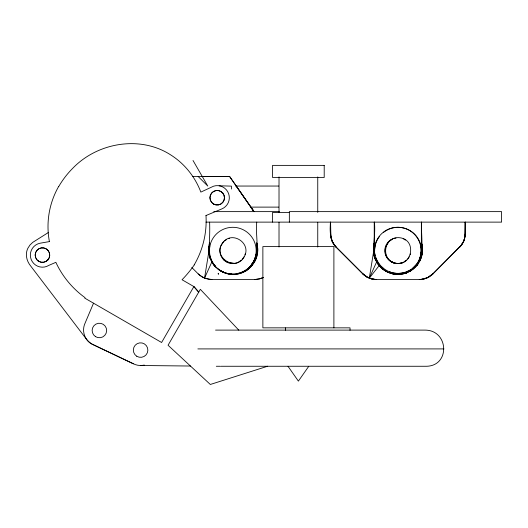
<?xml version="1.0" encoding="UTF-8"?>
<svg xmlns="http://www.w3.org/2000/svg" width="528" height="528" viewBox="0 0 528 528"><rect width="100%" height="100%" fill="white"/><g stroke="black" fill="none" stroke-linecap="round" stroke-linejoin="round"><path stroke-width="0.79" d="M235.587 274.243C250.226 273.108 261.023 257.07 256.76 243.065C256.773 248.945 257.169 255.341 254.08 260.614M421.37 247.625L421.37 243.065A24.473 24.473 0 0 1 422.136 246.385M208.751 248.668L208.936 246.642C207.662 254.984 211.279 263.782 217.859 269.036A24.684 24.684 0 0 0 222.519 271.973A24.46 24.46 0 0 0 234.043 274.395C247.526 274.243 258.984 261.512 257.664 248.068A24.427 24.427 0 0 0 256.766 243.065C257.063 249.817 256.885 257.017 252.879 262.792M421.344 247.955L421.37 243.065L421.324 247.83M256.76 243.065L256.357 254.179L254.285 260.284M208.751 248.879L208.798 247.434M373.487 250.318L373.567 247.434M215.549 330.106L425.192 330.106C449.176 330.277 450.476 367.066 425.192 366.267L221.08 366.267M373.633 247.401C372.616 255.519 376.273 263.941 382.628 269.036A24.684 24.684 0 0 0 387.295 271.973A24.46 24.46 0 0 0 398.818 274.395C412.295 274.243 423.753 261.512 422.433 248.068A24.42 24.42 0 0 0 421.535 243.065M373.646 247.315L373.461 249.341A24.156 24.156 0 0 0 373.639 252.978M422.129 252.919L421.971 254.47L422.268 252.886M421.199 253.777L421.483 251.117M374.906 245.487L374.55 252.298M421.034 254.417L421.456 250.694L420.862 245.487A23.39 23.39 0 0 0 383.473 232.419M421.027 254.371L421.43 251.11M421.133 254.179L421.535 243.065C427.013 260.245 409.286 278.751 391.875 273.643C383.051 271.392 376.187 264.02 374.042 255.242C372.9 244.266 375.619 233.231 374.405 222.123M422.077 254.41L422.288 252.872M464.944 236.597L465.194 222.123L465.188 233.798L464.475 238.61M245.19 253.942L245.025 254.786M410.454 253.915L410.276 254.786M208.771 252.1L204.547 278.124L211.919 279.589L254.47 279.589L259.69 278.837L263.135 277.484M373.54 252.1L369.316 278.124L368.372 277.708A22.4 20.889 -86 0 1 366.63 276.771L364.313 275.24A20.203 18.751 -89.9 0 1 362.842 273.913L336.085 247.163A19.754 18.341 -89.9 0 1 334.759 245.692L332.224 241.639L330.726 236.927L330.416 222.123C330.007 230.644 329.446 240.623 336.085 247.163M209.629 222.123C209.939 232.069 209.557 241.93 208.765 251.783C209.154 257.552 212.032 262.673 215.662 267.036M373.969 245.355L374.405 243.065L374.484 251.737L375.005 255.083L376.616 259.849M209.352 244.523L209.629 243.065L209.682 248.107M373.982 245.249L374.405 243.065L374.425 248.252M209.312 244.51L209.629 243.065L209.649 246.833M373.93 245.236L374.405 243.065L374.405 248.404M464.759 237.574L464.429 238.854M257.222 254.014L257.578 252.523M209.299 244.438L209.629 243.065L209.636 246.939M373.903 245.124L374.405 243.065A24.473 24.473 0 0 0 373.454 248.919L373.593 252.199M256.747 256.568L255.083 260.918M421.522 256.568L419.852 260.918M464.237 239.488L464.02 240.115A19.477 17.497 -85.7 0 1 463.234 241.93L460.852 245.692A19.767 18.341 -90 0 1 459.518 247.163L432.775 273.913A20.203 18.764 89.7 0 1 431.303 275.246L430.782 275.649M464.185 240.115L465.3 234.953L465.359 222.123C465.227 229.574 466.607 237.937 461.941 244.424M419.595 259.182L420.4 256.931M419.648 259.09L420.552 256.575M463.406 241.553L464.204 239.349M419.569 259.281L420.433 256.971M93.522 303.191L85.226 322.806A16.144 16.144 0 0 0 91.879 344.051L133.34 363.772A16.144 16.144 0 0 0 144.316 365.066M211.84 261.961L204.547 278.124L203.603 277.708A22.4 20.889 -86.1 0 1 201.861 276.771L199.703 275.24A20.216 18.764 -89.9 0 1 198.224 273.913L191.829 267.518M376.609 261.961L369.316 278.124L379.157 265.617M220.988 245.777L220.513 246.708A12.91 12.91 0 0 0 236.782 262.977L237.725 262.502M221.272 245.216L223.357 242.101M243.982 256.826L242.543 258.984M386.239 245.777L385.77 246.708A12.91 12.91 0 0 0 394.06 262.977L398.046 263.611L402.976 262.502M386.529 245.216L388.608 242.101M409.24 256.826L407.794 258.984M461.776 244.424L463.082 242.128M48.748 258.72L47.87 259.928M223.819 241.402C209.992 256.067 236.63 273.867 244.886 255.473C250.49 243.098 233.224 231.521 223.898 241.349M251.843 264.191L253.697 261.485M308.741 366.32L298.379 381.117L288.024 366.32M417.166 263.446C420.849 258.317 421.733 251.592 420.545 245.487A23.39 23.39 0 0 0 374.451 248.457M417.186 265.129L417.938 264.099M251.816 264.224L252.602 263.155M417.047 263.624L412.751 268.145M416.75 265.452L417.727 264.205M459.525 247.163L460.878 245.52M429.7 276.415L431.462 275.24A20.209 18.757 89.9 0 0 432.934 273.913L461.485 244.972M252.457 264.977L247.936 269.471M417.694 264.449L412.705 269.471M224.519 240.933L226.631 239.521M241.408 260.119L238.24 262.238M389.776 240.933L391.888 239.521M405.689 260.766L404.534 261.545M406.659 260.119L403.491 262.238M432.775 273.913L427.746 277.484M432.934 273.913L427.911 277.484L420.895 279.497M410.296 269.907C426.842 260.165 420.598 237.508 421.535 222.123M244.801 271.451L246.833 270.151M409.57 271.451L411.602 270.151M429.145 276.771L429.865 276.415M48.457 232.465L32.723 242.378L29.944 245.051L27.852 248.299A14.85 14.85 0 0 0 26.4 253.902C26.156 258.476 28.03 262.951 30.974 266.389L86.678 339.491A16.718 16.718 0 0 0 92.466 344.342L133.34 363.772M408.665 270.877L411.385 269.227M245.025 271.26L247.058 270.072M409.801 271.26L411.827 270.072M228.716 238.458L229.475 238.313M392.924 238.828L390.139 240.253A12.91 12.91 0 0 0 401.716 262.977L402.448 262.607M393.446 238.564L396.013 238.055M393.974 238.458L394.733 238.313M406.296 272.963L407.603 272.362L406.098 272.798M408.936 270.732L404.065 272.633A23.12 23.12 0 0 1 391.182 272.428C385.301 270.514 379.916 266.462 377.203 260.812M406.355 271.887L407.906 271.194M426.459 278.124L427.396 277.708A22.407 20.896 86.2 0 0 428.571 277.101M205.927 215.556L221.674 208.982A12.104 12.104 0 0 0 228.631 193.69A12.104 12.104 0 0 0 213.602 186.179L200.851 192.093C195.122 176.92 184.503 163.594 170.755 154.942C140.263 135.142 97.555 142.514 72.798 168.227A88.763 88.763 0 0 0 58.687 186.622M218.203 268.996C228.03 277.048 243.982 275.114 251.414 264.772C261.109 252.872 255.011 235.904 256.76 222.123M424.38 278.824L427.561 277.708A22.407 20.902 85.9 0 0 429.31 276.771M267.67 366.221L210.329 384.47L168.056 345.246L200.336 289.331L238.795 330.152M405.088 272.296C400.072 273.867 394.495 273.761 389.598 271.828M421.555 279.424L424.538 278.824M233.462 263.281L227.66 262.462L223.562 259.73M424.459 278.837L419.239 279.589L376.53 279.589M202.257 176.484L229.607 176.484L254.008 211.629L229.607 176.484L192.364 176.484M49.315 241.606L40.135 243.203A12.104 12.104 0 0 0 31.192 259.519A12.104 12.104 0 0 0 48.847 265.366L55.856 262.33A90.638 90.638 0 0 0 85.001 297.627L84.718 298.102L161.601 342.494L193.882 286.579L182.054 279.748A115.091 115.091 0 0 0 194.278 264.911M254.47 279.589L259.769 278.824L262.792 277.708A22.4 20.896 86 0 0 263.38 277.418M419.239 279.589L421.714 279.424M235.673 186.047L278.751 186.047M278.705 207.115L250.833 207.115L254.008 211.629L252.806 210.467M213.767 211.629L279.398 211.629M289.357 212.441L272.554 212.441L272.554 222.123M205.953 222.123L501.6 222.123L501.593 211.629L289.351 211.629L289.351 222.123M197.868 348.909L443.909 348.909M216.302 366.267L220.42 366.267M140.719 365.501L190.529 366.029M234.894 274.342C229.007 274.639 223.027 273.002 218.42 269.254M219.153 185.777L231.409 186.133L231.409 189.037M395.426 274.283L396.779 274.329M230.65 274.283L232.01 274.329M211.919 279.589C206.811 279.602 202.026 277.2 198.231 273.913M394.984 274.052L396.7 274.184M230.373 274.052L231.924 274.184M395.076 273.768L396.983 274.019M394.898 274.177L396.271 274.342M374.385 279.437L371.712 278.916L366.894 276.936L362.835 273.913M371.554 278.916L376.695 279.589L370.517 278.626M393.268 262.462C412.104 269.636 418.361 238.201 398.211 237.62C384.166 237.468 381.025 257.789 393.083 262.337M373.408 279.272L368.214 277.708A22.387 20.882 -86 0 1 366.472 276.771L365.911 276.415M391.934 273.557L393.32 273.979M227.159 273.557L228.551 273.979M223.898 272.441L222.519 271.973L223.912 272.501M392.132 273.379L392.515 273.517M222.354 271.841L223.681 272.501M394.06 262.977L390.456 261.142A12.91 12.91 0 0 0 402.039 262.977M383.137 268.996L387.572 271.781M382.939 269.155L386.668 271.57M218.79 269.557L221.899 271.57M405.359 240.075L403.201 238.636M365.521 276.045L364.472 275.24A20.216 18.764 -90 0 1 363 273.913L336.25 247.163A19.741 18.328 -89.8 0 1 334.917 245.698L332.383 241.639L330.884 236.927L330.574 222.123C330.165 230.644 329.611 240.623 336.25 247.163M363 273.913L367.059 276.936M37.613 260.495L38.201 260.971M380.82 266.02L383.797 268.693M198.165 176.484L207.775 186.047L193.017 160.486M215.516 266.303C210.322 260.865 208.461 252.78 209.979 245.487A23.404 23.404 0 0 1 234.538 227.363A23.404 23.404 0 0 1 256.126 248.952A23.404 23.404 0 0 1 238.003 273.511M198.851 292.05L193.882 286.579L198.62 292.222M214.249 265.32L215.193 266.455M218.407 274.105L218.057 273.649L218.414 273.266L218.414 274.111M378.715 263.366L379.988 265.102M214.177 265.148L215.021 266.33M236.214 186.061L253.975 211.596M378.068 262.442L375.943 258.014M374.788 257.902L375.362 259.347M210.019 257.902L210.593 259.347M376.411 260.205L376.636 260.852M374.319 256.265L375.184 258.839M374.233 256.073L374.603 257.288M374.431 256.014L374.761 257.539M374.814 253.968L375.137 255.631M373.514 251.605L373.606 252.734M373.349 251.605L373.441 252.734M374.246 248.688L374.24 222.123M421.37 222.123L421.37 247.612M350.031 330.323L350.031 327.848L262.871 327.848L262.871 246.609L333.894 246.609L333.894 327.848M317.75 176.92L317.75 212.388M317.75 222.281L317.75 247.025M285.47 327.848L285.47 330.323M279.015 176.92L279.015 212.388M279.015 222.281L279.015 247.025M205.993 215.549A87.325 87.325 0 0 1 194.212 264.865M49.401 241.586A81.028 81.028 0 0 1 58.595 186.569M420.684 256.628A23.39 23.39 0 0 1 419.74 259.486M374.774 248.457A23.39 23.39 0 0 1 379.315 236.709M208.685 248.919A24.473 24.473 0 0 1 209.629 243.065M215.226 266.574A23.905 23.905 0 0 1 212.065 262.324M246.675 270.362A23.978 23.978 0 0 1 245.368 271.168M210.474 259.123A24.156 24.156 0 0 1 209.662 256.799M227.588 273.517A23.404 23.404 0 0 1 209.979 255.902M420.361 256.628A23.39 23.39 0 0 1 419.417 259.486M411.451 270.362A23.978 23.978 0 0 1 410.137 271.168M407.081 272.646A23.978 23.978 0 0 1 404.851 273.405M375.243 259.123A24.156 24.156 0 0 1 374.213 256.007M378.365 264.62A23.905 23.905 0 0 1 376.84 262.324M464.204 240.121A19.477 17.53 -85.9 0 1 463.426 241.949L461.01 245.692A19.741 18.322 -90 0 1 459.677 247.157M421.535 243.065L421.529 250.298L421.535 243.065M324.205 165.376L272.554 165.376L272.554 177.481L324.205 177.481L324.205 165.376M374.293 248.582L374.24 243.065L374.26 248.556M38.722 261.314A7.267 7.267 0 0 0 49.718 255.209A7.267 7.267 0 0 0 38.933 248.734A7.273 7.273 0 0 0 38.716 261.327A7.273 7.273 0 0 0 49.724 255.209A7.273 7.273 0 0 0 38.92 248.734A7.267 7.267 0 0 0 38.722 261.314M213.589 204.019A7.267 7.267 0 0 0 224.486 197.729A7.267 7.267 0 0 0 213.589 191.44A7.267 7.267 0 0 0 213.556 204.019A7.267 7.267 0 0 0 224.453 197.729A7.267 7.267 0 0 0 213.556 191.44A7.267 7.267 0 0 0 213.589 204.019M95.548 336.653A7.267 7.267 0 0 0 106.656 330.746A7.267 7.267 0 0 0 95.984 324.08A7.267 7.267 0 0 0 95.548 336.653M136.752 356.248A7.267 7.267 0 0 0 147.86 350.341A7.267 7.267 0 0 0 137.188 343.675A7.267 7.267 0 0 0 136.752 356.248"/></g></svg>
